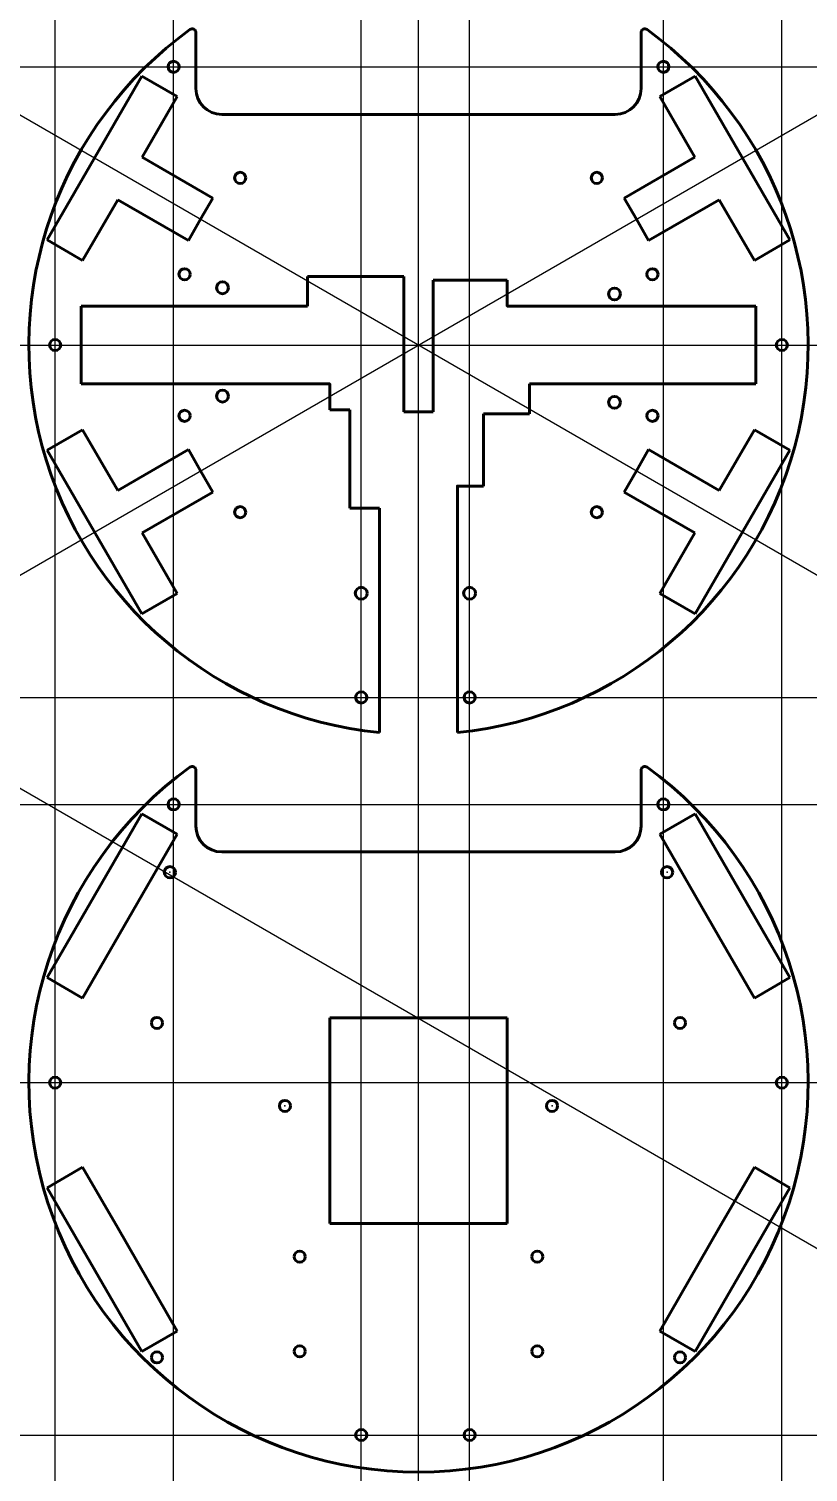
# Model space of a CAD drawing. Header units: millimetres. Extents: x -105 to 105, y -304 to 85.
import ezdxf

# ---------------------------------------------------------------- set-up
doc = ezdxf.new("R2010")
doc.units = ezdxf.units.MM
doc.linetypes.add('K5LT_BASIC', pattern=[0])

# ---------------------------------------------------------------- blocks, each defined once
blk = doc.blocks.new('U0')
at = {"color": 150, "linetype": 'K5LT_BASIC', "lineweight": 60, "true_color": 0x0080ff}
for p, q in [((-23.92, -181.33), (23.92, -181.33)), ((-23.92, -236.83), (-23.92, -181.33)), ((23.92, -181.33), (23.92, -236.83)), ((23.92, -236.83), (-23.92, -236.83))]:
    blk.add_line(p, q, dxfattribs=at)
blk = doc.blocks.new('U1')
at = {"color": 150, "linetype": 'K5LT_BASIC', "lineweight": 60, "true_color": 0x0080ff}
for centre, start, end in [((-70.49, -182.74), 0, 180), ((-70.49, -182.74), 180, 0), ((70.48, -182.74), 0, 180), ((70.48, -182.74), 180, 0), ((-70.49, -272.91), 0, 180), ((70.48, -272.91), 0, 180), ((-70.49, -272.91), 180, 0), ((70.48, -272.91), 180, 0)]:
    blk.add_arc(centre, 1.5, start, end, dxfattribs=at)
blk = doc.blocks.new('U2')
at = {"color": 150, "linetype": 'K5LT_BASIC', "lineweight": 60, "true_color": 0x0080ff}
for centre, start, end in [((-32, -245.76), 0, 180), ((32, -245.76), 0, 180), ((-32, -245.76), 180, 0), ((32, -245.76), 180, 0), ((-32, -271.26), 0, 180), ((-32, -271.26), 180, 0), ((32, -271.26), 0, 180), ((32, -271.26), 180, 0)]:
    blk.add_arc(centre, 1.5, start, end, dxfattribs=at)

msp = doc.modelspace()

# ---------------------------------------------------------------- linework, layer by layer
at = {"color": 150, "linetype": 'K5LT_BASIC', "lineweight": 60, "true_color": 0x0080ff}
for p, q in [((-60, 84.23), (-60, 69.17)), ((60, 84.23), (60, 69.17)), ((-100.04, 28.32), (-74.54, 72.48)), ((-65.02, 66.98), (-74.54, 72.48)), ((65.02, 66.98), (74.54, 72.48)), ((74.54, 72.48), (100.04, 28.32)), ((-74.46, 50.63), (-65.02, 66.98)), ((65.02, 66.98), (74.46, 50.63)), ((-53, 62.17), (53, 62.17)), ((-74.46, 50.63), (-55.41, 39.63)), ((55.41, 39.63), (74.46, 50.63)), ((-90.52, 22.82), (-81.07, 39.17)), ((-62.02, 28.17), (-81.07, 39.17)), ((-58.71, 33.9), (-55.41, 39.63)), ((55.41, 39.63), (58.71, 33.9)), ((81.07, 39.17), (62.02, 28.17)), ((81.07, 39.17), (90.52, 22.82)), ((-62.02, 28.17), (-58.71, 33.9)), ((58.71, 33.9), (62.02, 28.17)), ((-90.52, 22.82), (-100.04, 28.32)), ((90.52, 22.82), (100.04, 28.32)), ((-3.92, 18.5), (-29.92, 18.5)), ((-29.92, 18.5), (-29.92, 10.5)), ((-3.92, -18), (-3.92, 18.5)), ((3.92, 17.5), (3.92, -18)), ((3.92, 17.5), (23.92, 17.5)), ((23.92, 17.5), (23.92, 12.5)), ((-29.92, 10.5), (-90.92, 10.5)), ((-90.92, -10.5), (-90.92, 10.5)), ((90.92, 10.5), (90.92, -10.5)), ((29.92, -18.5), (29.92, -10.5)), ((29.92, -10.5), (90.92, -10.5)), ((-23.92, -17.5), (-23.92, -12.5)), ((-18.5, -17.5), (-23.92, -17.5)), ((-18.5, -17.5), (-18.5, -44)), ((3.92, -18), (-3.92, -18)), ((17.5, -18.5), (17.5, -38)), ((17.5, -18.5), (29.92, -18.5)), ((-90.52, -22.82), (-100.04, -28.32)), ((-81.07, -39.17), (-90.52, -22.82)), ((90.52, -22.82), (81.07, -39.17)), ((90.52, -22.82), (100.04, -28.32)), ((-74.54, -72.48), (-100.04, -28.32)), ((-81.07, -39.17), (-62.02, -28.17)), ((-58.71, -33.9), (-62.02, -28.17)), ((62.02, -28.17), (58.71, -33.9)), ((62.02, -28.17), (81.07, -39.17)), ((100.04, -28.32), (74.54, -72.48)), ((-55.41, -39.63), (-58.71, -33.9)), ((58.71, -33.9), (55.41, -39.63)), ((17.5, -38), (12.5, -38)), ((-55.41, -39.63), (-74.46, -50.63)), ((74.46, -50.63), (55.41, -39.63)), ((-18.5, -44), (-10.5, -44)), ((-10.5, -44), (-10.5, -104.47)), ((-65.02, -66.98), (-74.46, -50.63)), ((74.46, -50.63), (65.02, -66.98)), ((-65.02, -66.98), (-74.54, -72.48)), ((65.02, -66.98), (74.54, -72.48)), ((-60, -114.6), (-60, -129.66)), ((60, -114.6), (60, -129.66)), ((-100.04, -170.52), (-74.54, -126.35)), ((-65.02, -131.85), (-74.54, -126.35)), ((65.02, -131.85), (74.54, -126.35)), ((74.54, -126.35), (100.04, -170.52)), ((-74.46, -148.2), (-65.02, -131.85)), ((65.02, -131.85), (81.07, -159.66)), ((-53, -136.66), (53, -136.66)), ((-90.52, -176.02), (-74.46, -148.2)), ((81.07, -159.66), (90.52, -176.02)), ((-90.52, -176.02), (-100.04, -170.52)), ((90.52, -176.02), (100.04, -170.52)), ((-90.52, -221.65), (-100.04, -227.15)), ((-81.07, -238), (-90.52, -221.65)), ((90.52, -221.65), (81.07, -238)), ((90.52, -221.65), (100.04, -227.15)), ((-74.54, -271.31), (-100.04, -227.15)), ((100.04, -227.15), (74.54, -271.31)), ((-65.02, -265.81), (-81.07, -238)), ((81.07, -238), (65.02, -265.81)), ((-65.02, -265.81), (-74.54, -271.31)), ((65.02, -265.81), (74.54, -271.31))]:
    msp.add_line(p, q, dxfattribs=at)
at = {"color": 232, "true_color": 0xc52b79}
for p, direction in [((-97.92, 0), (0, 1)), ((-66, 58.8), (0, 1)), ((-15.44, -66.9), (0, 1)), ((0, 0), (0, 1)), ((0, -105), (0, 1)), ((13.77, -66.9), (0, 1)), ((66, 64.89), (0, 1)), ((97.92, 0), (0, 1)), ((65.02, 75), (1, 0)), ((0, 0), (0.866025, 0.5)), ((-87.29, 50.4), (0.866025, -0.5)), ((0, 0), (1, 0)), ((4.75, -95), (1, 0)), ((-48.05, -153.77), (0.866025, -0.5)), ((74.54, -123.83), (1, 0)), ((0, -198.83), (1, 0)), ((30.71, -293.83), (1, 0))]:
    msp.add_xline(p, direction, dxfattribs=at)
at = {"color": 150, "linetype": 'K5LT_BASIC', "lineweight": 60, "true_color": 0x0080ff}
for points in [[(23.92, 12.5), (23.92, 11.5)], [(23.92, 11.5), (23.92, 10.5), (90.92, 10.5)], [(-23.92, -11.5), (-23.92, -10.5), (-90.92, -10.5)], [(-23.92, -12.5), (-23.92, -11.5)], [(11.5, -38), (10.5, -38), (10.5, -104.47)], [(12.5, -38), (11.5, -38)]]:
    msp.add_lwpolyline(points, dxfattribs=at)
for centre, radius in [((-66, 75), 1.5), ((66, 75), 1.5), ((-48.05, 45.06), 1.5), ((48.05, 45.06), 1.5), ((-63.05, 19.08), 1.5), ((63.05, 19.08), 1.5), ((-52.82, 15.44), 1.6), ((52.82, 13.77), 1.6), ((-97.92, 0), 1.5), ((97.92, 0), 1.5), ((-52.82, -13.77), 1.6), ((52.82, -15.44), 1.6), ((-63.05, -19.08), 1.5), ((63.05, -19.08), 1.5), ((-48.05, -45.06), 1.5), ((48.05, -45.06), 1.5), ((-15.44, -66.9), 1.6), ((13.77, -66.9), 1.6), ((-15.44, -95), 1.5), ((13.77, -95), 1.5), ((-66, -123.83), 1.5), ((66, -123.83), 1.5), ((-67, -142.11), 1.5), ((67, -142.11), 1.5), ((-97.92, -198.83), 1.5), ((97.92, -198.83), 1.5), ((-36, -205.11), 1.5), ((36, -205.11), 1.5), ((-15.44, -293.83), 1.5), ((13.77, -293.83), 1.5)]:
    msp.add_circle(centre, radius, dxfattribs=at)
for centre, radius, start, end in [((0, 0), 105, 125.9117, 264.2608), ((-61, 84.23), 1, 0, 125.9117), ((0, 0), 105, 275.7392, 54.0883), ((61, 84.23), 1, 54.0883, 180), ((-53, 69.17), 7, 180, 270), ((53, 69.17), 7, 270, 0), ((0, -198.83), 105, 125.9117, 54.0883), ((-61, -114.6), 1, 0, 125.9117), ((61, -114.6), 1, 54.0883, 180), ((-53, -129.66), 7, 180, 270), ((53, -129.66), 7, 270, 0)]:
    msp.add_arc(centre, radius, start, end, dxfattribs=at)
for p in [(-67, -142.11), (67, -142.11), (0, -198.83), (-36, -205.11), (36, -205.11)]:
    msp.add_point(p)

# ---------------------------------------------------------------- block references
for name in ['U1', 'U0', 'U2']:
    msp.add_blockref(name, (0, 0))

doc.saveas('drawing.dxf')
